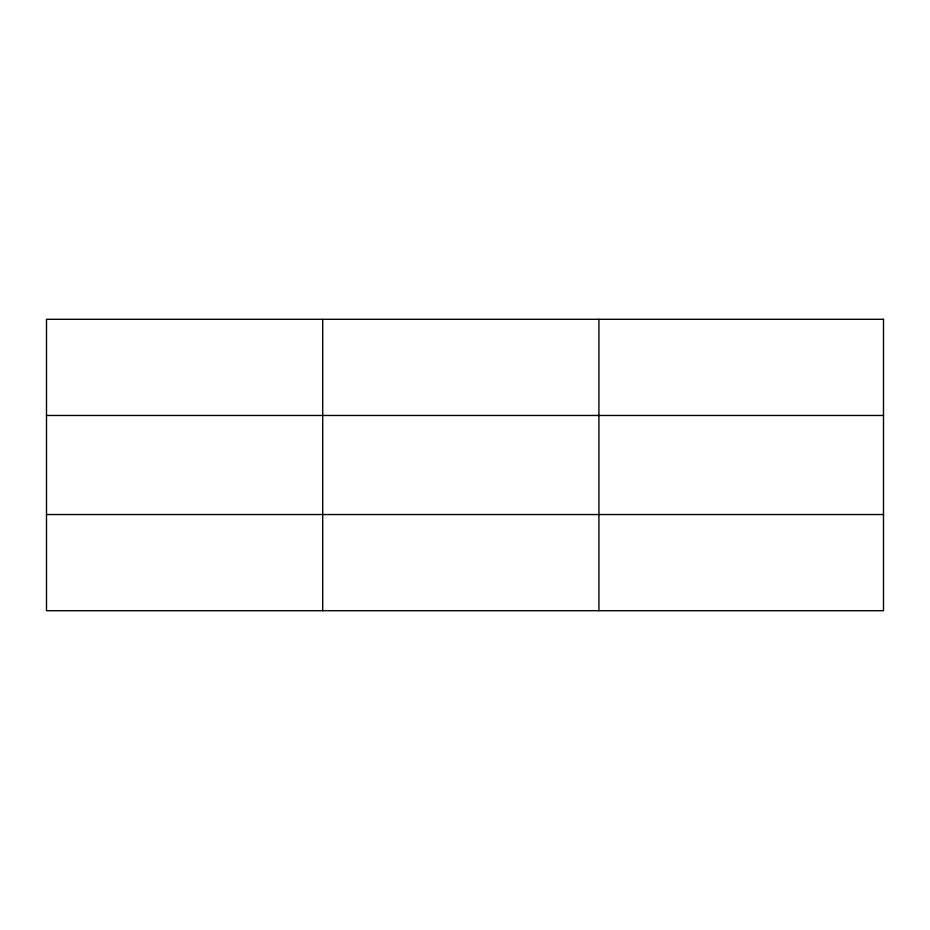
<?xml version="1.0" encoding="UTF-8"?>
<svg xmlns="http://www.w3.org/2000/svg" width="930" height="930" viewBox="0 0 930 930"><rect width="100%" height="100%" fill="white"/><g stroke="black" fill="none" stroke-linecap="round" stroke-linejoin="round"><path stroke-width="1.4" d="M322.71 319.304L322.71 610.696M598.92 319.304L598.92 610.696M46.5 415.466L883.5 415.466M46.5 514.534L883.5 514.534M883.5 319.304L883.5 610.696L46.5 610.696L46.5 319.304L883.5 319.304"/></g></svg>
